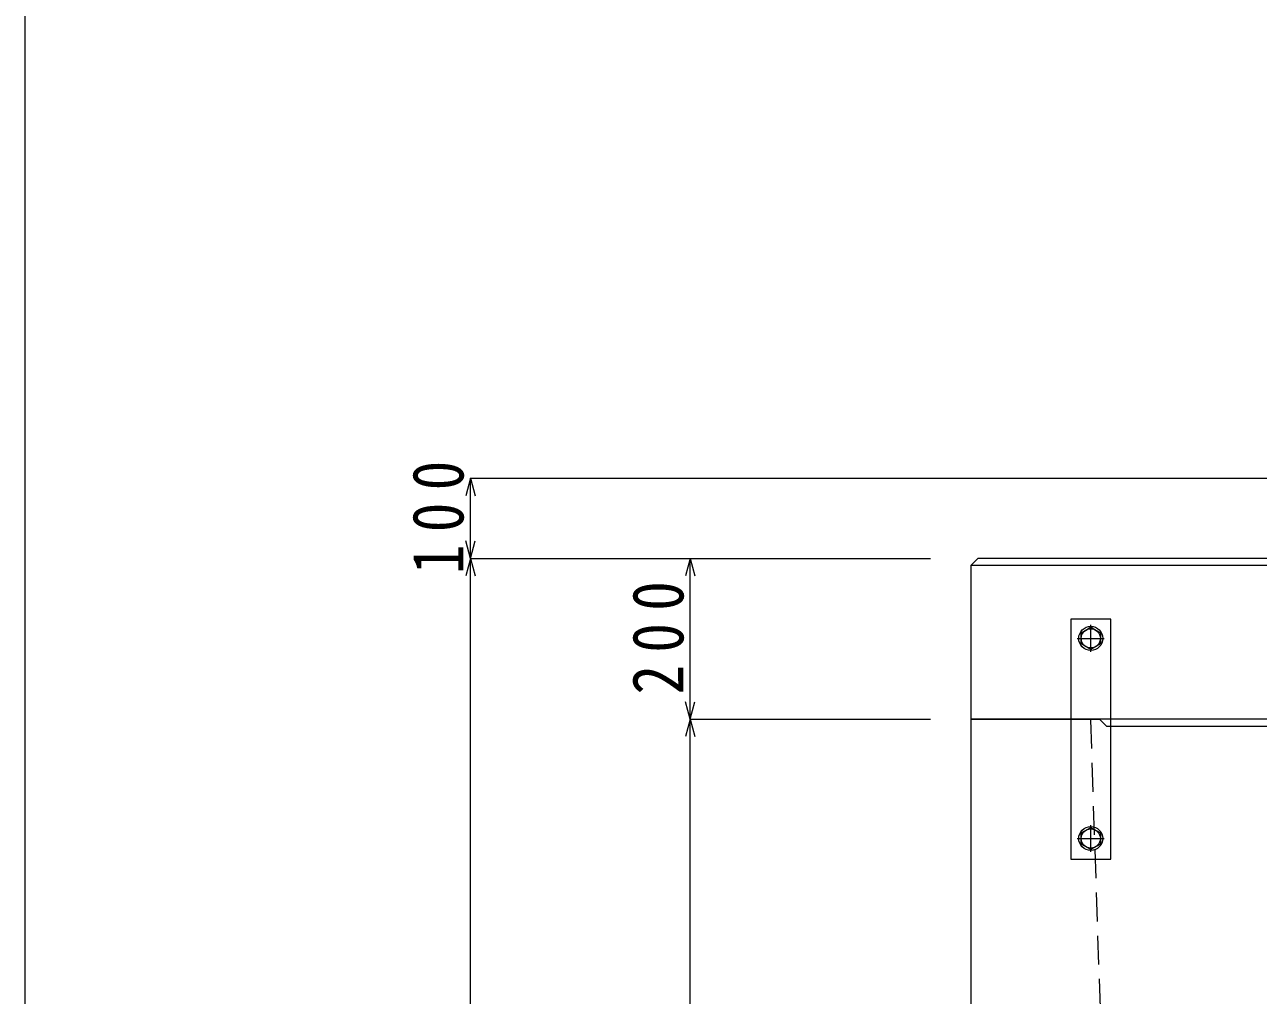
# Model space of a CAD drawing. Units: millimetres, scale not verified. Extents: x -6164 to 5771, y -4092 to 4364.
# Drawn here: x -6164 to -4623, y -1077 to 136 of the extents above; entities that cross this region are included whole.
import ezdxf

# ---------------------------------------------------------------- set-up
doc = ezdxf.new("R2010")
doc.units = ezdxf.units.MM
doc.header["$LTSCALE"] = 30
doc.linetypes.add('CHAIN1', pattern=[8, 5, -1, 1, -1])
doc.linetypes.add('DASHED1', pattern=[1.8, 1.2, -0.6])
for name, color, linetype, lineweight in [('0-1', 7, 'Continuous', 9), ('0-2', 3, 'Continuous', 9), ('0-6_寸法', 4, 'Continuous', 9), ('1-0', 7, 'Continuous', 9)]:
    doc.layers.add(name, color=color, linetype=linetype, lineweight=lineweight)
doc.styles.add('ＭＳ ゴシック', font='')
doc.styles.get('ＭＳ ゴシック').set_extended_font_data('MS Gothic')

msp = doc.modelspace()

# ---------------------------------------------------------------- linework, layer by layer
at = {"layer": '0-1', "color": 3}
for p, q in [((-4982.75, -539.66), (-4973.75, -530.66)), ((-3191.75, -530.66), (-4973.75, -530.66)), ((-4982.75, -539.66), (-4982.75, -731.66)), ((-4982.75, -731.66), (-4821.75, -731.66)), ((-3352.75, -740.66), (-4812.75, -740.66))]:
    msp.add_line(p, q, dxfattribs=at)
at = {"layer": '0-1', "color": 4, "linetype": 'CHAIN1'}
for p, q in [((-4832.75, -647.46), (-4832.75, -613.86)), ((-4849.55, -630.66), (-4815.95, -630.66)), ((-4832.75, -897.46), (-4832.75, -863.86)), ((-4849.55, -880.66), (-4815.95, -880.66))]:
    msp.add_line(p, q, dxfattribs=at)
at = {"layer": '0-1', "color": 3}
for points in [[(-3182.75, -731.66), (-3182.75, -539.66), (-4982.75, -539.66)], [(-4821.75, -731.66), (-4812.75, -740.66), (-4821.75, -731.66)]]:
    msp.add_lwpolyline(points, dxfattribs=at)
at = {"layer": '0-1'}
for points in [[(-4857.75, -906.66), (-4807.75, -906.66), (-4807.75, -606.66), (-4857.75, -606.66)], [(-4844.75, -637.59), (-4844.75, -623.73), (-4832.75, -616.8), (-4820.75, -623.73), (-4820.75, -637.59), (-4832.75, -644.52)], [(-4844.75, -887.59), (-4844.75, -873.73), (-4832.75, -866.8), (-4820.75, -873.73), (-4820.75, -887.59), (-4832.75, -894.52)]]:
    msp.add_lwpolyline(points, close=True, dxfattribs=at)
for centre, radius in [((-4832.75, -630.66), 15), ((-4832.75, -630.66), 12), ((-4832.75, -880.66), 15), ((-4832.75, -880.66), 12)]:
    msp.add_circle(centre, radius, dxfattribs=at)
at = {"layer": '0-2', "linetype": 'DASHED1'}
msp.add_line((-4793.75, -1901.68), (-4832.75, -731.66), dxfattribs=at)
at = {"layer": '0-2'}
msp.add_lwpolyline([(-4982.75, -2131.66), (-3182.75, -2131.66), (-3182.75, -731.66), (-4982.75, -731.66)], close=True, dxfattribs=at)
at = {"layer": '0-6_寸法'}
for p, q in [((-5607.75, -430.66), (-5613.57, -452.39)), ((-5607.75, -530.66), (-5607.75, -430.66)), ((-5607.75, -430.66), (-5601.92, -452.39)), ((-5607.75, -430.66), (-4345.07, -430.66)), ((-5607.75, -530.66), (-5613.57, -508.93)), ((-5607.75, -530.66), (-5601.92, -508.93)), ((-5607.75, -530.66), (-5613.57, -552.39)), ((-5607.75, -530.66), (-5097.75, -530.66)), ((-5607.75, -2281.66), (-5607.75, -530.66)), ((-5607.75, -530.66), (-5601.92, -552.39)), ((-5607.75, -530.66), (-5333.04, -530.66)), ((-5333.04, -530.66), (-5338.87, -552.39)), ((-5333.04, -731.66), (-5333.04, -530.66)), ((-5333.04, -530.66), (-5327.22, -552.39)), ((-5333.04, -530.66), (-5032.83, -530.66)), ((-5333.04, -731.66), (-5338.87, -709.93)), ((-5333.04, -731.66), (-5327.22, -709.93)), ((-5333.04, -731.66), (-5338.87, -753.39)), ((-5333.04, -1931.66), (-5333.04, -731.66)), ((-5333.04, -731.66), (-5327.22, -753.39)), ((-5333.04, -731.66), (-5032.83, -731.66))]:
    msp.add_line(p, q, dxfattribs=at)
at = {"layer": '1-0', "color": 5}
msp.add_line((-6164.46, 4364), (-6164.46, -4091.96), dxfattribs=at)

# ---------------------------------------------------------------- texts
at = {"layer": '0-6_寸法', "color": 7, "char_height": 64.15, "attachment_point": 7, "rotation": 90, "style": 'ＭＳ ゴシック'}
for s, insert in [('\\T1.41;\\W0.85;100', (-5615.25, -550.35)), ('\\T1.41;\\W0.85;200', (-5340.54, -700.85))]:
    msp.add_mtext(s, dxfattribs=dict(at, insert=insert))

doc.saveas('drawing.dxf')
